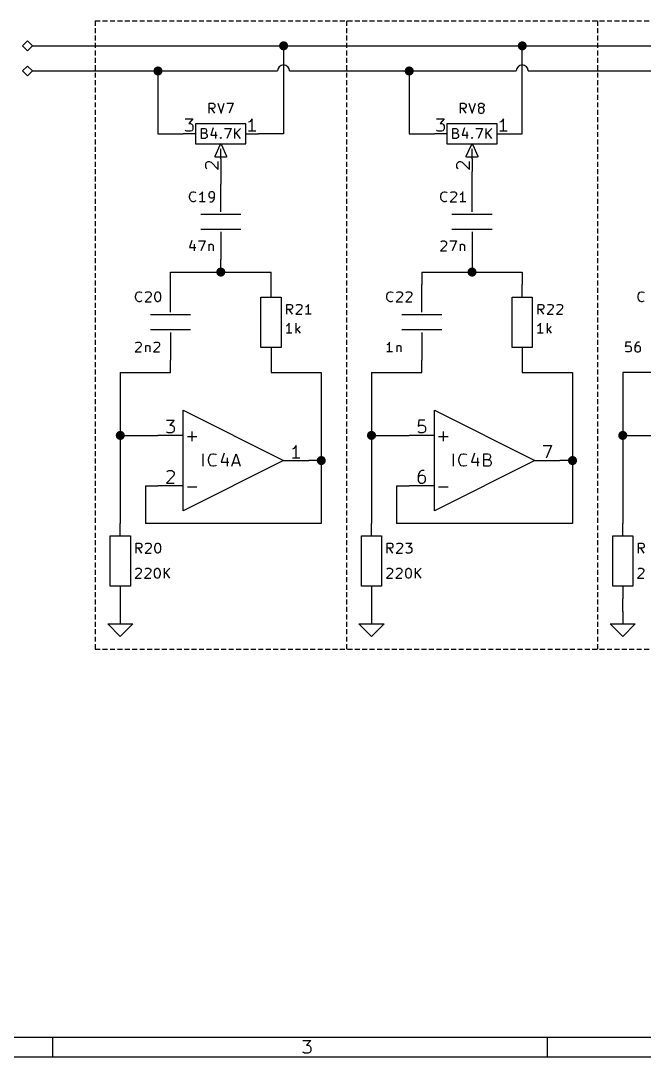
# Model space of a CAD drawing. Header units: millimetres. Extents: x 10 to 287, y -200 to -10.
# Drawn here: x 106.8 to 169.8, y -200 to -95.2 of the extents above; entities that cross this region are included whole.
import ezdxf

# ---------------------------------------------------------------- set-up
doc = ezdxf.new("R2010")
doc.units = ezdxf.units.MM
doc.linetypes.add('DASHED', pattern=[0.75, 0.5, -0.25])
for name, color, linetype in [('BLUETWENTY', 160, 'CONTINUOUS'), ('GREENSIXTYFIVE', 129, 'CONTINUOUS'), ('LIGHTBLUE', 172, 'CONTINUOUS'), ('LIGHTGREEN', 92, 'CONTINUOUS'), ('LIGHTORANGE', 30, 'CONTINUOUS'), ('LIGHTRED', 12, 'CONTINUOUS'), ('PUREORANGE', 40, 'CONTINUOUS'), ('RED', 14, 'CONTINUOUS'), ('WHITE', 250, 'CONTINUOUS')]:
    doc.layers.add(name, color=color, linetype=linetype)

msp = doc.modelspace()

# ---------------------------------------------------------------- linework, layer by layer
at = {"layer": 'BLUETWENTY', "linetype": 'CONTINUOUS'}
for p, q in [((125.0475, -107.1361), (125.0475, -106.1361)), ((125.0475, -106.1361), (125.3809, -106.1361)), ((125.3809, -106.6123), (125.0475, -106.6123)), ((125.3809, -106.1361), (125.4761, -106.1837)), ((125.4761, -106.5646), (125.3809, -106.6123)), ((125.3809, -106.6123), (125.5237, -106.6599)), ((125.4761, -106.1837), (125.5237, -106.2313)), ((125.5237, -106.517), (125.4761, -106.5646)), ((125.5237, -106.2313), (125.5714, -106.3265)), ((125.5714, -106.4218), (125.5237, -106.517)), ((125.5237, -106.6599), (125.5714, -106.7075)), ((125.5714, -106.3265), (125.5714, -106.4218)), ((125.5714, -106.7075), (125.619, -106.8027)), ((125.619, -106.8027), (125.619, -106.9456)), ((126.238, -106.0885), (125.9999, -106.8027)), ((125.9999, -106.8027), (126.619, -106.8027)), ((126.4761, -106.4694), (126.4761, -107.1361)), ((127.3809, -106.1361), (128.0476, -106.1361)), ((128.0476, -106.1361), (127.619, -107.1361)), ((128.4285, -107.1361), (128.4285, -106.1361)), ((129, -106.1361), (128.4285, -106.7075)), ((129, -107.1361), (128.5714, -106.5646)), ((150.4475, -107.1361), (150.4475, -106.1361)), ((150.4475, -106.1361), (150.7809, -106.1361)), ((150.7809, -106.6123), (150.4475, -106.6123)), ((150.7809, -106.1361), (150.8761, -106.1837)), ((150.8761, -106.5646), (150.7809, -106.6123)), ((150.7809, -106.6123), (150.9237, -106.6599)), ((150.8761, -106.1837), (150.9237, -106.2313)), ((150.9237, -106.517), (150.8761, -106.5646)), ((150.9237, -106.2313), (150.9714, -106.3265)), ((150.9714, -106.4218), (150.9237, -106.517)), ((150.9237, -106.6599), (150.9714, -106.7075)), ((150.9714, -106.3265), (150.9714, -106.4218)), ((150.9714, -106.7075), (151.019, -106.8027)), ((151.019, -106.8027), (151.019, -106.9456)), ((151.638, -106.0885), (151.3999, -106.8027)), ((151.3999, -106.8027), (152.019, -106.8027)), ((151.8761, -106.4694), (151.8761, -107.1361)), ((152.7809, -106.1361), (153.4476, -106.1361)), ((153.4476, -106.1361), (153.019, -107.1361)), ((153.8285, -107.1361), (153.8285, -106.1361)), ((154.4, -106.1361), (153.8285, -106.7075)), ((154.4, -107.1361), (153.9714, -106.5646)), ((125.4285, -107.1361), (125.0475, -107.1361)), ((125.5237, -107.0885), (125.4285, -107.1361)), ((125.5714, -107.0408), (125.5237, -107.0885)), ((125.619, -106.9456), (125.5714, -107.0408)), ((126.9523, -107.0885), (126.9999, -107.0408)), ((126.9999, -107.1361), (126.9523, -107.0885)), ((126.9999, -107.0408), (127.0476, -107.0885)), ((126.9999, -107.0408), (126.9999, -107.1361)), ((127.0476, -107.0885), (126.9999, -107.1361)), ((150.8285, -107.1361), (150.4475, -107.1361)), ((150.9237, -107.0885), (150.8285, -107.1361)), ((150.9714, -107.0408), (150.9237, -107.0885)), ((151.019, -106.9456), (150.9714, -107.0408)), ((152.3523, -107.0885), (152.3999, -107.0408)), ((152.3999, -107.1361), (152.3523, -107.0885)), ((152.3999, -107.0408), (152.4476, -107.0885)), ((152.3999, -107.0408), (152.3999, -107.1361)), ((152.4476, -107.0885), (152.3999, -107.1361))]:
    msp.add_line(p, q, dxfattribs=at)
at = {"layer": 'GREENSIXTYFIVE', "linetype": 'CONTINUOUS'}
for p, q in [((125.8333, -104.5961), (125.8333, -103.5961)), ((125.8333, -103.5961), (126.2143, -103.5961)), ((126.2143, -103.5961), (126.3095, -103.6437)), ((126.3095, -103.6437), (126.3572, -103.6913)), ((126.3572, -103.6913), (126.4048, -103.7865)), ((126.6905, -103.5961), (127.0238, -104.5961)), ((127.0238, -104.5961), (127.3572, -103.5961)), ((127.5952, -103.5961), (128.2619, -103.5961)), ((128.2619, -103.5961), (127.8333, -104.5961)), ((151.2333, -104.5961), (151.2333, -103.5961)), ((151.2333, -103.5961), (151.6143, -103.5961)), ((151.6143, -103.5961), (151.7095, -103.6437)), ((151.7095, -103.6437), (151.7572, -103.6913)), ((151.7572, -103.6913), (151.8048, -103.7865)), ((152.0905, -103.5961), (152.4238, -104.5961)), ((152.4238, -104.5961), (152.7572, -103.5961)), ((153.0428, -103.7865), (153.0904, -103.6913)), ((153.0904, -103.6913), (153.1381, -103.6437)), ((153.1381, -103.6437), (153.2333, -103.5961)), ((153.2333, -103.5961), (153.4238, -103.5961)), ((153.4238, -103.5961), (153.519, -103.6437)), ((153.519, -103.6437), (153.5666, -103.6913)), ((153.5666, -103.6913), (153.6143, -103.7865)), ((126.2143, -104.1199), (125.8333, -104.1199)), ((126.4048, -104.5961), (126.0714, -104.1199)), ((126.3095, -104.0723), (126.2143, -104.1199)), ((126.3572, -104.0246), (126.3095, -104.0723)), ((126.4048, -103.9294), (126.3572, -104.0246)), ((126.4048, -103.7865), (126.4048, -103.9294)), ((151.6143, -104.1199), (151.2333, -104.1199)), ((151.8048, -104.5961), (151.4714, -104.1199)), ((151.7095, -104.0723), (151.6143, -104.1199)), ((151.7572, -104.0246), (151.7095, -104.0723)), ((151.8048, -103.9294), (151.7572, -104.0246)), ((151.8048, -103.7865), (151.8048, -103.9294)), ((153.0428, -103.8342), (153.0428, -103.7865)), ((153.0904, -103.9294), (153.0428, -103.8342)), ((153.0904, -104.1199), (153.0428, -104.2151)), ((153.0428, -104.2151), (153.0428, -104.4056)), ((153.0428, -104.4056), (153.0904, -104.5008)), ((153.1381, -103.977), (153.0904, -103.9294)), ((153.1381, -104.0723), (153.0904, -104.1199)), ((153.0904, -104.5008), (153.1381, -104.5485)), ((153.2333, -104.0246), (153.1381, -103.977)), ((153.2333, -104.0246), (153.1381, -104.0723)), ((153.1381, -104.5485), (153.2333, -104.5961)), ((153.4238, -104.0246), (153.2333, -104.0246)), ((153.2333, -104.5961), (153.4238, -104.5961)), ((153.519, -103.977), (153.4238, -104.0246)), ((153.519, -104.0723), (153.4238, -104.0246)), ((153.4238, -104.5961), (153.519, -104.5485)), ((153.5666, -103.9294), (153.519, -103.977)), ((153.5666, -104.1199), (153.519, -104.0723)), ((153.519, -104.5485), (153.5666, -104.5008)), ((153.6143, -103.8342), (153.5666, -103.9294)), ((153.6143, -104.2151), (153.5666, -104.1199)), ((153.5666, -104.5008), (153.6143, -104.4056)), ((153.6143, -103.7865), (153.6143, -103.8342)), ((153.6143, -104.4056), (153.6143, -104.2151)), ((123.8489, -112.9724), (123.8965, -112.782)), ((123.8489, -113.1153), (123.8489, -112.9724)), ((123.8965, -113.3058), (123.8489, -113.1153)), ((123.8965, -112.782), (123.9442, -112.6867)), ((123.9442, -112.6867), (124.0394, -112.5915)), ((124.0394, -112.5915), (124.1823, -112.5439)), ((124.1823, -112.5439), (124.2775, -112.5439)), ((124.2775, -112.5439), (124.4204, -112.5915)), ((124.4204, -112.5915), (124.468, -112.6391)), ((124.9442, -112.782), (124.8489, -112.8296)), ((125.0394, -112.6867), (124.9442, -112.782)), ((125.1346, -112.5439), (125.0394, -112.6867)), ((125.1346, -113.5439), (125.1346, -112.5439)), ((125.8489, -112.6391), (125.8013, -112.7343)), ((125.8013, -112.7343), (125.8013, -112.9724)), ((125.8013, -112.9724), (125.8489, -113.0677)), ((125.8966, -112.5915), (125.8489, -112.6391)), ((125.8489, -113.0677), (125.8966, -113.1153)), ((125.9918, -112.5439), (125.8966, -112.5915)), ((125.8966, -113.1153), (125.9918, -113.1629)), ((126.1823, -112.5439), (125.9918, -112.5439)), ((126.2775, -112.5915), (126.1823, -112.5439)), ((126.1823, -113.1629), (126.2775, -113.1153)), ((126.3251, -112.6391), (126.2775, -112.5915)), ((126.2775, -113.1153), (126.3251, -113.0677)), ((126.3728, -112.7343), (126.3251, -112.6391)), ((126.3251, -113.0677), (126.3728, -112.9724)), ((126.3251, -113.3058), (126.3728, -113.1153)), ((126.3728, -113.1153), (126.3728, -112.7343)), ((149.2489, -112.9724), (149.2965, -112.782)), ((149.2489, -113.1153), (149.2489, -112.9724)), ((149.2965, -113.3058), (149.2489, -113.1153)), ((149.2965, -112.782), (149.3442, -112.6867)), ((149.3442, -112.6867), (149.4394, -112.5915)), ((149.4394, -112.5915), (149.5823, -112.5439)), ((149.5823, -112.5439), (149.6775, -112.5439)), ((149.6775, -112.5439), (149.8204, -112.5915)), ((149.8204, -112.5915), (149.868, -112.6391)), ((150.7727, -112.9724), (150.2013, -113.5439)), ((150.2489, -112.6391), (150.2965, -112.5915)), ((150.2965, -112.5915), (150.3918, -112.5439)), ((150.3918, -112.5439), (150.6299, -112.5439)), ((150.6299, -112.5439), (150.7251, -112.5915)), ((150.7251, -112.5915), (150.7727, -112.6391)), ((150.7727, -112.6391), (150.8204, -112.7343)), ((150.8204, -112.8296), (150.7727, -112.9724)), ((150.8204, -112.7343), (150.8204, -112.8296)), ((151.2966, -112.782), (151.2013, -112.8296)), ((151.3918, -112.6867), (151.2966, -112.782)), ((151.487, -112.5439), (151.3918, -112.6867)), ((151.487, -113.5439), (151.487, -112.5439)), ((123.9442, -113.401), (123.8965, -113.3058)), ((124.0394, -113.4963), (123.9442, -113.401)), ((124.1823, -113.5439), (124.0394, -113.4963)), ((124.2775, -113.5439), (124.1823, -113.5439)), ((124.4204, -113.4963), (124.2775, -113.5439)), ((124.468, -113.4486), (124.4204, -113.4963)), ((125.4204, -113.5439), (124.8489, -113.5439)), ((125.8966, -113.5439), (126.087, -113.5439)), ((125.9918, -113.1629), (126.1823, -113.1629)), ((126.087, -113.5439), (126.1823, -113.4963)), ((126.1823, -113.4963), (126.2299, -113.4486)), ((126.2299, -113.4486), (126.3251, -113.3058)), ((149.3442, -113.401), (149.2965, -113.3058)), ((149.4394, -113.4963), (149.3442, -113.401)), ((149.5823, -113.5439), (149.4394, -113.4963)), ((149.6775, -113.5439), (149.5823, -113.5439)), ((149.8204, -113.4963), (149.6775, -113.5439)), ((149.868, -113.4486), (149.8204, -113.4963)), ((150.2013, -113.5439), (150.8204, -113.5439)), ((151.7728, -113.5439), (151.2013, -113.5439)), ((124.087, -117.4606), (123.8489, -118.1748)), ((123.8489, -118.1748), (124.468, -118.1748)), ((124.3251, -117.8415), (124.3251, -118.5082)), ((124.7537, -117.5082), (125.4204, -117.5082)), ((125.4204, -117.5082), (124.9918, -118.5082)), ((125.8013, -117.8415), (125.8013, -118.5082)), ((125.8013, -117.9367), (125.849, -117.8891)), ((125.849, -117.8891), (125.9442, -117.8415)), ((125.9442, -117.8415), (126.0871, -117.8415)), ((126.0871, -117.8415), (126.1823, -117.8891)), ((126.1823, -117.8891), (126.2299, -117.9844)), ((126.2299, -117.9844), (126.2299, -118.5082)), ((149.7727, -117.9367), (149.2013, -118.5082)), ((149.2489, -117.6034), (149.2965, -117.5558)), ((149.2965, -117.5558), (149.3918, -117.5082)), ((149.3918, -117.5082), (149.6299, -117.5082)), ((149.6299, -117.5082), (149.7251, -117.5558)), ((149.7251, -117.5558), (149.7727, -117.6034)), ((149.7727, -117.6034), (149.8204, -117.6986)), ((149.8204, -117.7939), (149.7727, -117.9367)), ((149.8204, -117.6986), (149.8204, -117.7939)), ((150.1537, -117.5082), (150.8204, -117.5082)), ((150.8204, -117.5082), (150.3918, -118.5082)), ((151.2013, -117.8415), (151.2013, -118.5082)), ((151.2013, -117.9367), (151.249, -117.8891)), ((151.249, -117.8891), (151.3442, -117.8415)), ((151.3442, -117.8415), (151.4871, -117.8415)), ((151.4871, -117.8415), (151.5823, -117.8891)), ((151.5823, -117.8891), (151.6299, -117.9844)), ((151.6299, -117.9844), (151.6299, -118.5082)), ((149.2013, -118.5082), (149.8204, -118.5082)), ((118.3879, -123.0746), (118.4355, -122.8842)), ((118.3879, -123.2175), (118.3879, -123.0746)), ((118.4355, -123.408), (118.3879, -123.2175)), ((118.4355, -122.8842), (118.4832, -122.7889)), ((118.4832, -123.5032), (118.4355, -123.408)), ((118.4832, -122.7889), (118.5784, -122.6937)), ((118.5784, -123.5985), (118.4832, -123.5032)), ((118.5784, -122.6937), (118.7213, -122.6461)), ((118.7213, -123.6461), (118.5784, -123.5985)), ((118.7213, -122.6461), (118.8165, -122.6461)), ((118.8165, -122.6461), (118.9594, -122.6937)), ((118.9594, -123.5985), (118.8165, -123.6461)), ((118.9594, -122.6937), (119.007, -122.7413)), ((119.007, -123.5508), (118.9594, -123.5985)), ((119.9117, -123.0746), (119.3403, -123.6461)), ((119.3879, -122.7413), (119.4355, -122.6937)), ((119.4355, -122.6937), (119.5308, -122.6461)), ((119.5308, -122.6461), (119.7689, -122.6461)), ((119.7689, -122.6461), (119.8641, -122.6937)), ((119.8641, -122.6937), (119.9117, -122.7413)), ((119.9117, -122.7413), (119.9594, -122.8365)), ((119.9594, -122.9318), (119.9117, -123.0746)), ((119.9594, -122.8365), (119.9594, -122.9318)), ((120.3403, -123.027), (120.3879, -122.8365)), ((120.3403, -123.2651), (120.3403, -123.027)), ((120.3879, -123.4556), (120.3403, -123.2651)), ((120.3879, -122.8365), (120.4356, -122.7413)), ((120.4356, -123.5508), (120.3879, -123.4556)), ((120.4356, -122.7413), (120.4832, -122.6937)), ((120.4832, -123.5985), (120.4356, -123.5508)), ((120.4832, -122.6937), (120.5784, -122.6461)), ((120.5784, -123.6461), (120.4832, -123.5985)), ((120.5784, -122.6461), (120.6737, -122.6461)), ((120.6737, -122.6461), (120.7689, -122.6937)), ((120.7689, -123.5985), (120.6737, -123.6461)), ((120.7689, -122.6937), (120.8165, -122.7413)), ((120.8165, -123.5508), (120.7689, -123.5985)), ((120.8165, -122.7413), (120.8641, -122.8365)), ((120.8641, -123.4556), (120.8165, -123.5508)), ((120.8641, -122.8365), (120.9118, -123.027)), ((120.9118, -123.2651), (120.8641, -123.4556)), ((120.9118, -123.027), (120.9118, -123.2651)), ((143.7879, -123.0746), (143.8355, -122.8842)), ((143.7879, -123.2175), (143.7879, -123.0746)), ((143.8355, -123.408), (143.7879, -123.2175)), ((143.8355, -122.8842), (143.8832, -122.7889)), ((143.8832, -123.5032), (143.8355, -123.408)), ((143.8832, -122.7889), (143.9784, -122.6937)), ((143.9784, -123.5985), (143.8832, -123.5032)), ((143.9784, -122.6937), (144.1213, -122.6461)), ((144.1213, -123.6461), (143.9784, -123.5985)), ((144.1213, -122.6461), (144.2165, -122.6461)), ((144.2165, -122.6461), (144.3594, -122.6937)), ((144.3594, -123.5985), (144.2165, -123.6461)), ((144.3594, -122.6937), (144.407, -122.7413)), ((144.407, -123.5508), (144.3594, -123.5985)), ((145.3117, -123.0746), (144.7403, -123.6461)), ((144.7879, -122.7413), (144.8355, -122.6937)), ((144.8355, -122.6937), (144.9308, -122.6461)), ((144.9308, -122.6461), (145.1689, -122.6461)), ((145.1689, -122.6461), (145.2641, -122.6937)), ((145.2641, -122.6937), (145.3117, -122.7413)), ((145.3117, -122.7413), (145.3594, -122.8365)), ((145.3594, -122.9318), (145.3117, -123.0746)), ((145.3594, -122.8365), (145.3594, -122.9318)), ((146.2641, -123.0746), (145.6927, -123.6461)), ((145.7403, -122.7413), (145.7879, -122.6937)), ((145.7879, -122.6937), (145.8832, -122.6461)), ((145.8832, -122.6461), (146.1213, -122.6461)), ((146.1213, -122.6461), (146.2165, -122.6937)), ((146.2165, -122.6937), (146.2641, -122.7413)), ((146.2641, -122.7413), (146.3118, -122.8365)), ((146.3118, -122.9318), (146.2641, -123.0746)), ((146.3118, -122.8365), (146.3118, -122.9318)), ((169.1879, -123.0746), (169.2355, -122.8842)), ((169.1879, -123.2175), (169.1879, -123.0746)), ((169.2355, -123.408), (169.1879, -123.2175)), ((169.2355, -122.8842), (169.2832, -122.7889)), ((169.2832, -123.5032), (169.2355, -123.408)), ((169.2832, -122.7889), (169.3784, -122.6937)), ((169.3784, -123.5985), (169.2832, -123.5032)), ((169.3784, -122.6937), (169.5213, -122.6461)), ((169.5213, -123.6461), (169.3784, -123.5985)), ((169.5213, -122.6461), (169.6165, -122.6461)), ((169.6165, -122.6461), (169.7594, -122.6937)), ((169.7594, -123.5985), (169.6165, -123.6461)), ((169.7594, -122.6937), (169.807, -122.7413)), ((169.807, -123.5508), (169.7594, -123.5985)), ((118.8165, -123.6461), (118.7213, -123.6461)), ((119.3403, -123.6461), (119.9594, -123.6461)), ((120.6737, -123.6461), (120.5784, -123.6461)), ((133.6755, -124.9161), (133.6755, -123.9161)), ((133.6755, -123.9161), (134.0565, -123.9161)), ((134.0565, -124.4399), (133.6755, -124.4399)), ((134.247, -124.9161), (133.9136, -124.4399)), ((134.0565, -123.9161), (134.1517, -123.9637)), ((134.1517, -124.3923), (134.0565, -124.4399)), ((134.1517, -123.9637), (134.1994, -124.0113)), ((134.1994, -124.3446), (134.1517, -124.3923)), ((134.1994, -124.0113), (134.247, -124.1065)), ((134.247, -124.2494), (134.1994, -124.3446)), ((134.247, -124.1065), (134.247, -124.2494)), ((135.1517, -124.3446), (134.5803, -124.9161)), ((134.6279, -124.0113), (134.6755, -123.9637)), ((134.6755, -123.9637), (134.7708, -123.9161)), ((134.7708, -123.9161), (135.0089, -123.9161)), ((135.0089, -123.9161), (135.1041, -123.9637)), ((135.1041, -123.9637), (135.1517, -124.0113)), ((135.1517, -124.0113), (135.1994, -124.1065)), ((135.1994, -124.2018), (135.1517, -124.3446)), ((135.1994, -124.1065), (135.1994, -124.2018)), ((135.6756, -124.1542), (135.5803, -124.2018)), ((135.7708, -124.0589), (135.6756, -124.1542)), ((135.866, -123.9161), (135.7708, -124.0589)), ((135.866, -124.9161), (135.866, -123.9161)), ((144.2165, -123.6461), (144.1213, -123.6461)), ((144.7403, -123.6461), (145.3594, -123.6461)), ((145.6927, -123.6461), (146.3118, -123.6461)), ((159.0755, -124.9161), (159.0755, -123.9161)), ((159.0755, -123.9161), (159.4565, -123.9161)), ((159.4565, -124.4399), (159.0755, -124.4399)), ((159.647, -124.9161), (159.3136, -124.4399)), ((159.4565, -123.9161), (159.5517, -123.9637)), ((159.5517, -124.3923), (159.4565, -124.4399)), ((159.5517, -123.9637), (159.5994, -124.0113)), ((159.5994, -124.3446), (159.5517, -124.3923)), ((159.5994, -124.0113), (159.647, -124.1065)), ((159.647, -124.2494), (159.5994, -124.3446)), ((159.647, -124.1065), (159.647, -124.2494)), ((160.5517, -124.3446), (159.9803, -124.9161)), ((160.0279, -124.0113), (160.0755, -123.9637)), ((160.0755, -123.9637), (160.1708, -123.9161)), ((160.1708, -123.9161), (160.4089, -123.9161)), ((160.4089, -123.9161), (160.5041, -123.9637)), ((160.5041, -123.9637), (160.5517, -124.0113)), ((160.5517, -124.0113), (160.5994, -124.1065)), ((160.5994, -124.2018), (160.5517, -124.3446)), ((160.5994, -124.1065), (160.5994, -124.2018)), ((161.5041, -124.3446), (160.9327, -124.9161)), ((160.9803, -124.0113), (161.0279, -123.9637)), ((161.0279, -123.9637), (161.1232, -123.9161)), ((161.1232, -123.9161), (161.3613, -123.9161)), ((161.3613, -123.9161), (161.4565, -123.9637)), ((161.4565, -123.9637), (161.5041, -124.0113)), ((161.5041, -124.0113), (161.5518, -124.1065)), ((161.5518, -124.2018), (161.5041, -124.3446)), ((161.5518, -124.1065), (161.5518, -124.2018)), ((169.6165, -123.6461), (169.5213, -123.6461)), ((134.5803, -124.9161), (135.1994, -124.9161)), ((136.1518, -124.9161), (135.5803, -124.9161)), ((159.9803, -124.9161), (160.5994, -124.9161)), ((160.9327, -124.9161), (161.5518, -124.9161)), ((133.7232, -126.0592), (133.6279, -126.1068)), ((133.8184, -125.9639), (133.7232, -126.0592)), ((133.9136, -125.8211), (133.8184, -125.9639)), ((133.9136, -126.8211), (133.9136, -125.8211)), ((134.6279, -126.8211), (134.6279, -125.8211)), ((135.0089, -126.1544), (134.6279, -126.5354)), ((134.7232, -126.4401), (135.0089, -126.8211)), ((159.1232, -126.0592), (159.0279, -126.1068)), ((159.2184, -125.9639), (159.1232, -126.0592)), ((159.3136, -125.8211), (159.2184, -125.9639)), ((159.3136, -126.8211), (159.3136, -125.8211)), ((160.0279, -126.8211), (160.0279, -125.8211)), ((160.4089, -126.1544), (160.0279, -126.5354)), ((160.1232, -126.4401), (160.4089, -126.8211)), ((118.3879, -127.8213), (118.4355, -127.7737)), ((118.4355, -127.7737), (118.5308, -127.7261)), ((118.5308, -127.7261), (118.7689, -127.7261)), ((118.7689, -127.7261), (118.8641, -127.7737)), ((118.8641, -127.7737), (118.9117, -127.8213)), ((120.2451, -127.8213), (120.2927, -127.7737)), ((120.2927, -127.7737), (120.388, -127.7261)), ((120.388, -127.7261), (120.6261, -127.7261)), ((120.6261, -127.7261), (120.7213, -127.7737)), ((120.7213, -127.7737), (120.7689, -127.8213)), ((134.1994, -126.8211), (133.6279, -126.8211)), ((144.0736, -127.7261), (143.9784, -127.8689)), ((144.0736, -128.7261), (144.0736, -127.7261)), ((159.5994, -126.8211), (159.0279, -126.8211)), ((167.9655, -127.7261), (167.9179, -128.2023)), ((168.4417, -127.7261), (167.9655, -127.7261)), ((169.0608, -127.7737), (169.0132, -127.8213)), ((169.156, -127.7261), (169.0608, -127.7737)), ((169.3465, -127.7261), (169.156, -127.7261)), ((118.9117, -128.1546), (118.3403, -128.7261)), ((118.3403, -128.7261), (118.9594, -128.7261)), ((118.9117, -127.8213), (118.9594, -127.9165)), ((118.9594, -128.0118), (118.9117, -128.1546)), ((118.9594, -127.9165), (118.9594, -128.0118)), ((119.3879, -128.0594), (119.3879, -128.7261)), ((119.3879, -128.1546), (119.4356, -128.107)), ((119.4356, -128.107), (119.5308, -128.0594)), ((119.5308, -128.0594), (119.6737, -128.0594)), ((119.6737, -128.0594), (119.7689, -128.107)), ((119.7689, -128.107), (119.8165, -128.2023)), ((119.8165, -128.2023), (119.8165, -128.7261)), ((120.7689, -128.1546), (120.1975, -128.7261)), ((120.1975, -128.7261), (120.8166, -128.7261)), ((120.7689, -127.8213), (120.8166, -127.9165)), ((120.8166, -128.0118), (120.7689, -128.1546)), ((120.8166, -127.9165), (120.8166, -128.0118)), ((143.8832, -127.9642), (143.7879, -128.0118)), ((144.3594, -128.7261), (143.7879, -128.7261)), ((143.9784, -127.8689), (143.8832, -127.9642)), ((144.7879, -128.0594), (144.7879, -128.7261)), ((144.7879, -128.1546), (144.8356, -128.107)), ((144.8356, -128.107), (144.9308, -128.0594)), ((144.9308, -128.0594), (145.0737, -128.0594)), ((145.0737, -128.0594), (145.1689, -128.107)), ((145.1689, -128.107), (145.2165, -128.2023)), ((145.2165, -128.2023), (145.2165, -128.7261)), ((167.9179, -128.2023), (167.9655, -128.1546)), ((167.9655, -128.6785), (167.9179, -128.6308)), ((167.9655, -128.1546), (168.0608, -128.107)), ((168.0608, -128.7261), (167.9655, -128.6785)), ((168.0608, -128.107), (168.2989, -128.107)), ((168.2989, -128.7261), (168.0608, -128.7261)), ((168.2989, -128.107), (168.3941, -128.1546)), ((168.3941, -128.6785), (168.2989, -128.7261)), ((168.3941, -128.1546), (168.4417, -128.2023)), ((168.4417, -128.6308), (168.3941, -128.6785)), ((168.4417, -128.2023), (168.4894, -128.2975)), ((168.4894, -128.5356), (168.4417, -128.6308)), ((168.4894, -128.2975), (168.4894, -128.5356)), ((168.9179, -127.9642), (168.8703, -128.1546)), ((168.8703, -128.1546), (168.8703, -128.5356)), ((168.9179, -128.2023), (168.8703, -128.2975)), ((168.8703, -128.5356), (168.9179, -128.6308)), ((169.0132, -127.8213), (168.9179, -127.9642)), ((168.9656, -128.1546), (168.9179, -128.2023)), ((168.9179, -128.6308), (168.9656, -128.6785)), ((169.0608, -128.107), (168.9656, -128.1546)), ((168.9656, -128.6785), (169.0608, -128.7261)), ((169.2513, -128.107), (169.0608, -128.107)), ((169.0608, -128.7261), (169.2513, -128.7261)), ((169.3465, -128.1546), (169.2513, -128.107)), ((169.2513, -128.7261), (169.3465, -128.6785)), ((169.3941, -128.2023), (169.3465, -128.1546)), ((169.3465, -128.6785), (169.3941, -128.6308)), ((169.4418, -128.2975), (169.3941, -128.2023)), ((169.3941, -128.6308), (169.4418, -128.5356)), ((169.4418, -128.5356), (169.4418, -128.2975)), ((124.1031, -137.7475), (124.1031, -136.7799)), ((149.5031, -137.7475), (149.5031, -136.7799)), ((123.6193, -137.2637), (124.587, -137.2637)), ((149.0193, -137.2637), (149.987, -137.2637)), ((125.2159, -140.2792), (125.2159, -139.0092)), ((125.7603, -139.5535), (125.8207, -139.3116)), ((125.8207, -139.3116), (125.8812, -139.1907)), ((125.8812, -139.1907), (126.0022, -139.0697)), ((126.0022, -139.0697), (126.1836, -139.0092)), ((126.1836, -139.0092), (126.3045, -139.0092)), ((126.3045, -139.0092), (126.486, -139.0697)), ((126.486, -139.0697), (126.5464, -139.1302)), ((127.3326, -138.9488), (127.0303, -139.8559)), ((128.1188, -140.2792), (128.5421, -139.0092)), ((128.5421, -139.0092), (128.9655, -140.2792)), ((150.5252, -140.2792), (150.5252, -139.0092)), ((151.0696, -139.5535), (151.13, -139.3116)), ((151.13, -139.3116), (151.1905, -139.1907)), ((151.1905, -139.1907), (151.3115, -139.0697)), ((151.3115, -139.0697), (151.4929, -139.0092)), ((151.4929, -139.0092), (151.6138, -139.0092)), ((151.6138, -139.0092), (151.7953, -139.0697)), ((151.7953, -139.0697), (151.8557, -139.1302)), ((152.6419, -138.9488), (152.3396, -139.8559)), ((153.6095, -140.2792), (153.6095, -139.0092)), ((153.6095, -139.0092), (154.0329, -139.0092)), ((154.0329, -139.0092), (154.1538, -139.0697)), ((154.1538, -139.0697), (154.2143, -139.1302)), ((154.2143, -139.1302), (154.2748, -139.2511)), ((154.2748, -139.2511), (154.2748, -139.3721)), ((125.7603, -139.7349), (125.7603, -139.5535)), ((125.8207, -139.9768), (125.7603, -139.7349)), ((125.8812, -140.0978), (125.8207, -139.9768)), ((126.0022, -140.2188), (125.8812, -140.0978)), ((126.1836, -140.2792), (126.0022, -140.2188)), ((126.3045, -140.2792), (126.1836, -140.2792)), ((126.486, -140.2188), (126.3045, -140.2792)), ((126.5464, -140.1583), (126.486, -140.2188)), ((127.0303, -139.8559), (127.8164, -139.8559)), ((127.635, -139.4326), (127.635, -140.2792)), ((128.2398, -139.9164), (128.8445, -139.9164)), ((151.0696, -139.7349), (151.0696, -139.5535)), ((151.13, -139.9768), (151.0696, -139.7349)), ((151.1905, -140.0978), (151.13, -139.9768)), ((151.3115, -140.2188), (151.1905, -140.0978)), ((151.4929, -140.2792), (151.3115, -140.2188)), ((151.6138, -140.2792), (151.4929, -140.2792)), ((151.7953, -140.2188), (151.6138, -140.2792)), ((151.8557, -140.1583), (151.7953, -140.2188)), ((152.3396, -139.8559), (153.1257, -139.8559)), ((152.9443, -139.4326), (152.9443, -140.2792)), ((154.0329, -139.614), (153.6095, -139.614)), ((154.0933, -140.2792), (153.6095, -140.2792)), ((154.1538, -139.5535), (154.0329, -139.614)), ((154.0329, -139.614), (154.2143, -139.6745)), ((154.2143, -140.2188), (154.0933, -140.2792)), ((154.2143, -139.493), (154.1538, -139.5535)), ((154.2748, -139.3721), (154.2143, -139.493)), ((154.2143, -139.6745), (154.2748, -139.7349)), ((154.2748, -140.1583), (154.2143, -140.2188)), ((154.2748, -139.7349), (154.3352, -139.8559)), ((154.3352, -140.0373), (154.2748, -140.1583)), ((154.3352, -139.8559), (154.3352, -140.0373)), ((123.6193, -142.3437), (124.587, -142.3437)), ((149.0193, -142.3437), (149.987, -142.3437)), ((118.4355, -149.0461), (118.4355, -148.0461)), ((118.4355, -148.0461), (118.8165, -148.0461)), ((118.8165, -148.5699), (118.4355, -148.5699)), ((119.007, -149.0461), (118.6736, -148.5699)), ((118.8165, -148.0461), (118.9117, -148.0937)), ((118.9117, -148.5223), (118.8165, -148.5699)), ((118.9117, -148.0937), (118.9594, -148.1413)), ((118.9594, -148.4746), (118.9117, -148.5223)), ((118.9594, -148.1413), (119.007, -148.2365)), ((119.007, -148.3794), (118.9594, -148.4746)), ((119.007, -148.2365), (119.007, -148.3794)), ((119.9117, -148.4746), (119.3403, -149.0461)), ((119.3879, -148.1413), (119.4355, -148.0937)), ((119.4355, -148.0937), (119.5308, -148.0461)), ((119.5308, -148.0461), (119.7689, -148.0461)), ((119.7689, -148.0461), (119.8641, -148.0937)), ((119.8641, -148.0937), (119.9117, -148.1413)), ((119.9117, -148.1413), (119.9594, -148.2365)), ((119.9594, -148.3318), (119.9117, -148.4746)), ((119.9594, -148.2365), (119.9594, -148.3318)), ((120.3403, -148.427), (120.3879, -148.2365)), ((120.3403, -148.6651), (120.3403, -148.427)), ((120.3879, -148.8556), (120.3403, -148.6651)), ((120.3879, -148.2365), (120.4356, -148.1413)), ((120.4356, -148.1413), (120.4832, -148.0937)), ((120.4832, -148.0937), (120.5784, -148.0461)), ((120.5784, -148.0461), (120.6737, -148.0461)), ((120.6737, -148.0461), (120.7689, -148.0937)), ((120.7689, -148.0937), (120.8165, -148.1413)), ((120.8165, -148.1413), (120.8641, -148.2365)), ((120.8641, -148.2365), (120.9118, -148.427)), ((120.9118, -148.6651), (120.8641, -148.8556)), ((120.9118, -148.427), (120.9118, -148.6651)), ((143.8355, -149.0461), (143.8355, -148.0461)), ((143.8355, -148.0461), (144.2165, -148.0461)), ((144.2165, -148.5699), (143.8355, -148.5699)), ((144.407, -149.0461), (144.0736, -148.5699)), ((144.2165, -148.0461), (144.3117, -148.0937)), ((144.3117, -148.5223), (144.2165, -148.5699)), ((144.3117, -148.0937), (144.3594, -148.1413)), ((144.3594, -148.4746), (144.3117, -148.5223)), ((144.3594, -148.1413), (144.407, -148.2365)), ((144.407, -148.3794), (144.3594, -148.4746)), ((144.407, -148.2365), (144.407, -148.3794)), ((145.3117, -148.4746), (144.7403, -149.0461)), ((144.7879, -148.1413), (144.8355, -148.0937)), ((144.8355, -148.0937), (144.9308, -148.0461)), ((144.9308, -148.0461), (145.1689, -148.0461)), ((145.1689, -148.0461), (145.2641, -148.0937)), ((145.2641, -148.0937), (145.3117, -148.1413)), ((145.3117, -148.1413), (145.3594, -148.2365)), ((145.3594, -148.3318), (145.3117, -148.4746)), ((145.3594, -148.2365), (145.3594, -148.3318)), ((145.6927, -148.0461), (146.3118, -148.0461)), ((146.3118, -148.0461), (145.9784, -148.427)), ((145.9784, -148.427), (146.1213, -148.427)), ((146.1213, -148.427), (146.2165, -148.4746)), ((146.2165, -148.4746), (146.2641, -148.5223)), ((146.2641, -148.5223), (146.3118, -148.6175)), ((146.3118, -148.6175), (146.3118, -148.8556)), ((169.2355, -149.0461), (169.2355, -148.0461)), ((169.2355, -148.0461), (169.6165, -148.0461)), ((169.6165, -148.5699), (169.2355, -148.5699)), ((169.807, -149.0461), (169.4736, -148.5699)), ((169.6165, -148.0461), (169.7117, -148.0937)), ((169.7117, -148.5223), (169.6165, -148.5699)), ((169.7117, -148.0937), (169.7594, -148.1413)), ((169.7594, -148.4746), (169.7117, -148.5223)), ((169.7594, -148.1413), (169.807, -148.2365)), ((169.807, -148.3794), (169.7594, -148.4746)), ((169.807, -148.2365), (169.807, -148.3794)), ((119.3403, -149.0461), (119.9594, -149.0461)), ((120.4356, -148.9508), (120.3879, -148.8556)), ((120.4832, -148.9985), (120.4356, -148.9508)), ((120.5784, -149.0461), (120.4832, -148.9985)), ((120.6737, -149.0461), (120.5784, -149.0461)), ((120.7689, -148.9985), (120.6737, -149.0461)), ((120.8165, -148.9508), (120.7689, -148.9985)), ((120.8641, -148.8556), (120.8165, -148.9508)), ((144.7403, -149.0461), (145.3594, -149.0461)), ((145.7403, -148.9985), (145.6927, -148.9508)), ((145.8356, -149.0461), (145.7403, -148.9985)), ((146.1213, -149.0461), (145.8356, -149.0461)), ((146.2165, -148.9985), (146.1213, -149.0461)), ((146.2641, -148.9508), (146.2165, -148.9985)), ((146.3118, -148.8556), (146.2641, -148.9508)), ((118.3879, -150.6813), (118.4355, -150.6337)), ((118.4355, -150.6337), (118.5308, -150.5861)), ((118.5308, -150.5861), (118.7689, -150.5861)), ((118.7689, -150.5861), (118.8641, -150.6337)), ((118.8641, -150.6337), (118.9117, -150.6813)), ((118.9117, -150.6813), (118.9594, -150.7765)), ((118.9594, -150.7765), (118.9594, -150.8718)), ((119.3403, -150.6813), (119.3879, -150.6337)), ((119.3879, -150.6337), (119.4832, -150.5861)), ((119.4832, -150.5861), (119.7213, -150.5861)), ((119.7213, -150.5861), (119.8165, -150.6337)), ((119.8165, -150.6337), (119.8641, -150.6813)), ((119.8641, -150.6813), (119.9118, -150.7765)), ((119.9118, -150.7765), (119.9118, -150.8718)), ((120.2927, -150.967), (120.3403, -150.7765)), ((120.3403, -150.7765), (120.388, -150.6813)), ((120.388, -150.6813), (120.4356, -150.6337)), ((120.4356, -150.6337), (120.5308, -150.5861)), ((120.5308, -150.5861), (120.6261, -150.5861)), ((120.6261, -150.5861), (120.7213, -150.6337)), ((120.7213, -150.6337), (120.7689, -150.6813)), ((120.7689, -150.6813), (120.8165, -150.7765)), ((120.8165, -150.7765), (120.8642, -150.967)), ((121.2927, -151.5861), (121.2927, -150.5861)), ((121.8642, -150.5861), (121.2927, -151.1575)), ((143.7879, -150.6813), (143.8355, -150.6337)), ((143.8355, -150.6337), (143.9308, -150.5861)), ((143.9308, -150.5861), (144.1689, -150.5861)), ((144.1689, -150.5861), (144.2641, -150.6337)), ((144.2641, -150.6337), (144.3117, -150.6813)), ((144.3117, -150.6813), (144.3594, -150.7765)), ((144.3594, -150.7765), (144.3594, -150.8718)), ((144.7403, -150.6813), (144.7879, -150.6337)), ((144.7879, -150.6337), (144.8832, -150.5861)), ((144.8832, -150.5861), (145.1213, -150.5861)), ((145.1213, -150.5861), (145.2165, -150.6337)), ((145.2165, -150.6337), (145.2641, -150.6813)), ((145.2641, -150.6813), (145.3118, -150.7765)), ((145.3118, -150.7765), (145.3118, -150.8718)), ((145.6927, -150.967), (145.7403, -150.7765)), ((145.7403, -150.7765), (145.788, -150.6813)), ((145.788, -150.6813), (145.8356, -150.6337)), ((145.8356, -150.6337), (145.9308, -150.5861)), ((145.9308, -150.5861), (146.0261, -150.5861)), ((146.0261, -150.5861), (146.1213, -150.6337)), ((146.1213, -150.6337), (146.1689, -150.6813)), ((146.1689, -150.6813), (146.2165, -150.7765)), ((146.2165, -150.7765), (146.2642, -150.967)), ((146.6927, -151.5861), (146.6927, -150.5861)), ((147.2642, -150.5861), (146.6927, -151.1575)), ((169.1879, -150.6813), (169.2355, -150.6337)), ((169.2355, -150.6337), (169.3308, -150.5861)), ((169.3308, -150.5861), (169.5689, -150.5861)), ((169.5689, -150.5861), (169.6641, -150.6337)), ((169.6641, -150.6337), (169.7117, -150.6813)), ((169.7117, -150.6813), (169.7594, -150.7765)), ((169.7594, -150.7765), (169.7594, -150.8718)), ((118.9117, -151.0146), (118.3403, -151.5861)), ((118.3403, -151.5861), (118.9594, -151.5861)), ((118.9594, -150.8718), (118.9117, -151.0146)), ((119.8641, -151.0146), (119.2927, -151.5861)), ((119.2927, -151.5861), (119.9118, -151.5861)), ((119.9118, -150.8718), (119.8641, -151.0146)), ((120.2927, -151.2051), (120.2927, -150.967)), ((120.3403, -151.3956), (120.2927, -151.2051)), ((120.388, -151.4908), (120.3403, -151.3956)), ((120.4356, -151.5385), (120.388, -151.4908)), ((120.5308, -151.5861), (120.4356, -151.5385)), ((120.6261, -151.5861), (120.5308, -151.5861)), ((120.7213, -151.5385), (120.6261, -151.5861)), ((120.7689, -151.4908), (120.7213, -151.5385)), ((120.8165, -151.3956), (120.7689, -151.4908)), ((120.8642, -151.2051), (120.8165, -151.3956)), ((120.8642, -150.967), (120.8642, -151.2051)), ((121.8642, -151.5861), (121.4356, -151.0146)), ((144.3117, -151.0146), (143.7403, -151.5861)), ((143.7403, -151.5861), (144.3594, -151.5861)), ((144.3594, -150.8718), (144.3117, -151.0146)), ((145.2641, -151.0146), (144.6927, -151.5861)), ((144.6927, -151.5861), (145.3118, -151.5861)), ((145.3118, -150.8718), (145.2641, -151.0146)), ((145.6927, -151.2051), (145.6927, -150.967)), ((145.7403, -151.3956), (145.6927, -151.2051)), ((145.788, -151.4908), (145.7403, -151.3956)), ((145.8356, -151.5385), (145.788, -151.4908)), ((145.9308, -151.5861), (145.8356, -151.5385)), ((146.0261, -151.5861), (145.9308, -151.5861)), ((146.1213, -151.5385), (146.0261, -151.5861)), ((146.1689, -151.4908), (146.1213, -151.5385)), ((146.2165, -151.3956), (146.1689, -151.4908)), ((146.2642, -151.2051), (146.2165, -151.3956)), ((146.2642, -150.967), (146.2642, -151.2051)), ((147.2642, -151.5861), (146.8356, -151.0146)), ((169.7117, -151.0146), (169.1403, -151.5861)), ((169.1403, -151.5861), (169.7594, -151.5861)), ((169.7594, -150.8718), (169.7117, -151.0146))]:
    msp.add_line(p, q, dxfattribs=at)
at = {"layer": 'LIGHTBLUE', "linetype": 'DASHED'}
for p, q in [((114.3, -95.25), (114.3, -158.75)), ((114.3, -95.25), (266.7, -95.25)), ((139.7, -95.25), (139.7, -158.75)), ((165.1, -95.25), (165.1, -158.75)), ((114.3, -158.75), (266.7, -158.75))]:
    msp.add_line(p, q, dxfattribs=at)
at = {"layer": 'LIGHTGREEN', "linetype": 'CONTINUOUS'}
for p, q in [((127, -110.49), (127, -111.76)), ((152.4, -111.76), (152.4, -110.49)), ((127, -120.65), (127, -119.38)), ((152.4, -119.38), (152.4, -120.65)), ((121.92, -120.65), (127, -120.65)), ((121.92, -121.92), (121.92, -120.65)), ((127, -120.65), (132.08, -120.65)), ((132.08, -121.92), (132.08, -120.65)), ((147.32, -120.65), (152.4, -120.65)), ((147.32, -120.65), (147.32, -121.92)), ((152.4, -120.65), (157.48, -120.65)), ((157.48, -120.65), (157.48, -121.92)), ((121.92, -130.81), (121.92, -129.54)), ((132.08, -129.54), (132.08, -130.81)), ((147.32, -130.81), (147.32, -129.54)), ((157.48, -129.54), (157.48, -130.81)), ((116.84, -130.81), (121.92, -130.81)), ((116.84, -130.81), (116.84, -137.16)), ((132.08, -130.81), (137.16, -130.81)), ((137.16, -130.81), (137.16, -139.7)), ((142.24, -130.81), (147.32, -130.81)), ((142.24, -130.81), (142.24, -146.05)), ((157.48, -130.81), (162.56, -130.81)), ((162.56, -130.81), (162.56, -139.7)), ((172.72, -130.81), (167.64, -130.81)), ((167.64, -130.81), (167.64, -137.16)), ((116.84, -137.16), (116.84, -146.05)), ((116.84, -137.16), (120.65, -137.16)), ((142.24, -137.16), (146.05, -137.16)), ((167.64, -137.16), (171.45, -137.16)), ((167.64, -137.16), (167.64, -146.05)), ((137.16, -139.7), (135.89, -139.7)), ((137.16, -139.7), (137.16, -146.05)), ((162.56, -139.7), (161.29, -139.7)), ((162.56, -139.7), (162.56, -146.05)), ((119.38, -142.24), (119.38, -146.05)), ((119.38, -142.24), (120.65, -142.24)), ((144.78, -142.24), (144.78, -146.05)), ((144.78, -142.24), (146.05, -142.24)), ((137.16, -146.05), (119.38, -146.05)), ((162.56, -146.05), (144.78, -146.05)), ((116.84, -153.67), (116.84, -154.94)), ((142.24, -153.67), (142.24, -154.94)), ((167.64, -154.94), (167.64, -153.67))]:
    msp.add_line(p, q, dxfattribs=at)
at = {"layer": 'LIGHTGREEN', "const_width": 0.4572}
for points in [[(126.7714, -120.65, 1), (127.2286, -120.65, 1)], [(152.1714, -120.65, 1), (152.6286, -120.65, 1)], [(116.6114, -137.16, 1), (117.0686, -137.16, 1)], [(142.0114, -137.16, 1), (142.4686, -137.16, 1)], [(167.4114, -137.16, 1), (167.8686, -137.16, 1)], [(136.9314, -139.7, 1), (137.3886, -139.7, 1)], [(162.3314, -139.7, 1), (162.7886, -139.7, 1)]]:
    msp.add_lwpolyline(points, format="xyb", close=True, dxfattribs=at)
at = {"layer": 'LIGHTGREEN'}
for centre in [(133.35, -100.33), (157.48, -100.33)]:
    msp.add_arc(centre, 0.6096, 0, 180, dxfattribs=at)
at = {"layer": 'LIGHTORANGE', "linetype": 'CONTINUOUS'}
for p, q in [((107.45, -99.83), (106.95, -100.33)), ((106.95, -100.33), (107.45, -100.83)), ((107.95, -100.33), (107.45, -99.83)), ((107.45, -100.83), (107.95, -100.33)), ((107.95, -100.33), (132.7404, -100.33)), ((120.65, -100.33), (120.65, -106.68)), ((133.9596, -100.33), (146.05, -100.33)), ((146.05, -100.33), (146.05, -106.68)), ((146.05, -100.33), (156.8704, -100.33)), ((158.0896, -100.33), (182.2704, -100.33)), ((120.65, -106.68), (123.19, -106.68)), ((146.05, -106.68), (148.59, -106.68))]:
    msp.add_line(p, q, dxfattribs=at)
at = {"layer": 'LIGHTORANGE', "const_width": 0.4572}
for points in [[(120.4214, -100.33, 1), (120.8786, -100.33, 1)], [(145.8214, -100.33, 1), (146.2786, -100.33, 1)]]:
    msp.add_lwpolyline(points, format="xyb", close=True, dxfattribs=at)
at = {"layer": 'LIGHTRED', "linetype": 'CONTINUOUS'}
for p, q in [((123.4017, -105.1529), (124.1879, -105.1529)), ((124.1879, -105.1529), (123.7645, -105.6367)), ((123.7645, -105.6367), (123.946, -105.6367)), ((123.946, -105.6367), (124.0669, -105.6972)), ((124.0669, -105.6972), (124.1274, -105.7577)), ((124.1274, -105.7577), (124.1879, -105.8786)), ((129.9331, -105.4553), (129.8122, -105.5158)), ((130.0541, -105.3344), (129.9331, -105.4553)), ((130.175, -105.1529), (130.0541, -105.3344)), ((130.175, -106.4229), (130.175, -105.1529)), ((148.8017, -105.1529), (149.5879, -105.1529)), ((149.5879, -105.1529), (149.1645, -105.6367)), ((149.1645, -105.6367), (149.346, -105.6367)), ((149.346, -105.6367), (149.4669, -105.6972)), ((149.4669, -105.6972), (149.5274, -105.7577)), ((149.5274, -105.7577), (149.5879, -105.8786)), ((155.3331, -105.4553), (155.2122, -105.5158)), ((155.4541, -105.3344), (155.3331, -105.4553)), ((155.575, -105.1529), (155.4541, -105.3344)), ((155.575, -106.4229), (155.575, -105.1529)), ((123.4622, -106.3625), (123.4017, -106.302)), ((123.5831, -106.4229), (123.4622, -106.3625)), ((123.946, -106.4229), (123.5831, -106.4229)), ((124.0669, -106.3625), (123.946, -106.4229)), ((124.1274, -106.302), (124.0669, -106.3625)), ((124.1879, -106.181), (124.1274, -106.302)), ((124.1879, -105.8786), (124.1879, -106.181)), ((130.5379, -106.4229), (129.8122, -106.4229)), ((148.8622, -106.3625), (148.8017, -106.302)), ((148.9831, -106.4229), (148.8622, -106.3625)), ((149.346, -106.4229), (148.9831, -106.4229)), ((149.4669, -106.3625), (149.346, -106.4229)), ((149.5274, -106.302), (149.4669, -106.3625)), ((149.5879, -106.181), (149.5274, -106.302)), ((149.5879, -105.8786), (149.5879, -106.181)), ((155.9379, -106.4229), (155.2122, -106.4229)), ((125.4729, -109.7339), (125.5334, -109.613)), ((125.4729, -110.0363), (125.4729, -109.7339)), ((125.5334, -109.613), (125.5939, -109.5525)), ((125.5939, -109.5525), (125.7148, -109.492)), ((125.7148, -109.492), (125.8358, -109.492)), ((125.8358, -109.492), (126.0172, -109.5525)), ((126.0172, -109.5525), (126.7429, -110.2782)), ((126.7429, -110.2782), (126.7429, -109.492)), ((150.8729, -109.7339), (150.9334, -109.613)), ((150.8729, -110.0363), (150.8729, -109.7339)), ((150.9334, -109.613), (150.9939, -109.5525)), ((150.9939, -109.5525), (151.1148, -109.492)), ((151.1148, -109.492), (151.2358, -109.492)), ((151.2358, -109.492), (151.4172, -109.5525)), ((151.4172, -109.5525), (152.1429, -110.2782)), ((152.1429, -110.2782), (152.1429, -109.492)), ((125.5334, -110.1573), (125.4729, -110.0363)), ((125.5939, -110.2177), (125.5334, -110.1573)), ((150.9334, -110.1573), (150.8729, -110.0363)), ((150.9939, -110.2177), (150.9334, -110.1573)), ((121.4967, -135.6329), (122.2829, -135.6329)), ((122.2829, -135.6329), (121.8595, -136.1167)), ((121.8595, -136.1167), (122.041, -136.1167)), ((122.041, -136.1167), (122.1619, -136.1772)), ((122.1619, -136.1772), (122.2224, -136.2377)), ((147.0176, -135.6329), (146.9572, -136.2377)), ((146.9572, -136.2377), (147.0176, -136.1772)), ((147.6224, -135.6329), (147.0176, -135.6329)), ((147.0176, -136.1772), (147.1386, -136.1167)), ((147.1386, -136.1167), (147.441, -136.1167)), ((147.441, -136.1167), (147.5619, -136.1772)), ((147.5619, -136.1772), (147.6224, -136.2377)), ((121.5572, -136.8425), (121.4967, -136.782)), ((121.6781, -136.9029), (121.5572, -136.8425)), ((122.041, -136.9029), (121.6781, -136.9029)), ((122.1619, -136.8425), (122.041, -136.9029)), ((122.2224, -136.782), (122.1619, -136.8425)), ((122.2224, -136.2377), (122.2829, -136.3586)), ((122.2829, -136.661), (122.2224, -136.782)), ((122.2829, -136.3586), (122.2829, -136.661)), ((147.0176, -136.8425), (146.9572, -136.782)), ((147.1386, -136.9029), (147.0176, -136.8425)), ((147.441, -136.9029), (147.1386, -136.9029)), ((147.5619, -136.8425), (147.441, -136.9029)), ((147.6224, -136.782), (147.5619, -136.8425)), ((147.6224, -136.2377), (147.6829, -136.3586)), ((147.6829, -136.661), (147.6224, -136.782)), ((147.6829, -136.3586), (147.6829, -136.661)), ((134.62, -138.1729), (134.4991, -138.3544)), ((134.62, -139.4429), (134.62, -138.1729)), ((159.5967, -138.1729), (160.4433, -138.1729)), ((160.4433, -138.1729), (159.8991, -139.4429)), ((134.3781, -138.4753), (134.2572, -138.5358)), ((134.4991, -138.3544), (134.3781, -138.4753)), ((134.9829, -139.4429), (134.2572, -139.4429)), ((122.2224, -141.2572), (121.4967, -141.9829)), ((121.5572, -140.8339), (121.6176, -140.7734)), ((121.6176, -140.7734), (121.7386, -140.7129)), ((121.7386, -140.7129), (122.041, -140.7129)), ((122.041, -140.7129), (122.1619, -140.7734)), ((122.1619, -140.7734), (122.2224, -140.8339)), ((122.2224, -140.8339), (122.2829, -140.9548)), ((122.2829, -141.0758), (122.2224, -141.2572)), ((122.2829, -140.9548), (122.2829, -141.0758)), ((147.0176, -141.0153), (146.9572, -141.2572)), ((146.9572, -141.2572), (146.9572, -141.741)), ((147.0176, -141.3177), (146.9572, -141.4386)), ((147.1386, -140.8339), (147.0176, -141.0153)), ((147.0781, -141.2572), (147.0176, -141.3177)), ((147.1991, -141.1967), (147.0781, -141.2572)), ((147.1991, -140.7734), (147.1386, -140.8339)), ((147.32, -140.7129), (147.1991, -140.7734)), ((147.441, -141.1967), (147.1991, -141.1967)), ((147.5619, -140.7129), (147.32, -140.7129)), ((147.5619, -141.2572), (147.441, -141.1967)), ((147.6224, -141.3177), (147.5619, -141.2572)), ((147.6829, -141.4386), (147.6224, -141.3177)), ((121.4967, -141.9829), (122.2829, -141.9829)), ((146.9572, -141.741), (147.0176, -141.862)), ((147.0176, -141.862), (147.0781, -141.9225)), ((147.0781, -141.9225), (147.1991, -141.9829)), ((147.1991, -141.9829), (147.441, -141.9829)), ((147.441, -141.9829), (147.5619, -141.9225)), ((147.5619, -141.9225), (147.6224, -141.862)), ((147.6224, -141.862), (147.6829, -141.741)), ((147.6829, -141.741), (147.6829, -141.4386))]:
    msp.add_line(p, q, dxfattribs=at)
at = {"layer": 'PUREORANGE', "linetype": 'CONTINUOUS'}
for p, q in [((107.45, -97.29), (106.95, -97.79)), ((107.95, -97.79), (107.45, -97.29)), ((106.95, -97.79), (107.45, -98.29)), ((107.45, -98.29), (107.95, -97.79)), ((107.95, -97.79), (260.35, -97.79)), ((133.35, -97.79), (133.35, -106.68)), ((157.48, -106.68), (157.48, -97.79)), ((133.35, -106.68), (130.81, -106.68)), ((156.21, -106.68), (157.48, -106.68))]:
    msp.add_line(p, q, dxfattribs=at)
at = {"layer": 'PUREORANGE', "const_width": 0.4572}
for points in [[(133.1214, -97.79, 1), (133.5786, -97.79, 1)], [(157.2514, -97.79, 1), (157.7086, -97.79, 1)]]:
    msp.add_lwpolyline(points, format="xyb", close=True, dxfattribs=at)
at = {"layer": 'RED', "linetype": 'CONTINUOUS'}
for p, q in [((129.54, -105.664), (124.46, -105.664)), ((124.46, -105.664), (124.46, -107.696)), ((129.54, -107.696), (129.54, -105.664)), ((154.94, -105.664), (149.86, -105.664)), ((149.86, -105.664), (149.86, -107.696)), ((154.94, -107.696), (154.94, -105.664)), ((124.46, -106.68), (123.19, -106.68)), ((129.54, -106.68), (130.81, -106.68)), ((149.86, -106.68), (148.59, -106.68)), ((154.94, -106.68), (156.21, -106.68)), ((124.46, -107.696), (129.54, -107.696)), ((126.4224, -108.9351), (126.9304, -107.7921)), ((126.9304, -107.7921), (126.9347, -107.7845)), ((126.9347, -107.7845), (126.9356, -107.7822)), ((126.9356, -107.7822), (126.9366, -107.781)), ((126.9366, -107.781), (126.9378, -107.7791)), ((126.9378, -107.7791), (126.9464, -107.7707)), ((126.9464, -107.7707), (126.956, -107.7608)), ((126.956, -107.7608), (126.9576, -107.76)), ((126.9576, -107.76), (126.9592, -107.7586)), ((126.9592, -107.7586), (126.9722, -107.7535)), ((126.9722, -107.7535), (126.9833, -107.7487)), ((126.9833, -107.7487), (126.9851, -107.7486)), ((126.9851, -107.7486), (126.9871, -107.7479)), ((126.9871, -107.7479), (127, -107.7482)), ((127, -107.7482), (127.0129, -107.7479)), ((127.0129, -107.7479), (127.0148, -107.7486)), ((127.0148, -107.7486), (127.0167, -107.7487)), ((127.0167, -107.7487), (127.0277, -107.7535)), ((127.0277, -107.7535), (127.0408, -107.7586)), ((127.0408, -107.7586), (127.0423, -107.76)), ((127.0423, -107.76), (127.044, -107.7608)), ((127.044, -107.7608), (127.0528, -107.7701)), ((127.0528, -107.7701), (127.0622, -107.779)), ((127.0622, -107.779), (127.0634, -107.7811)), ((127.0634, -107.7811), (127.0644, -107.7822)), ((127.0644, -107.7822), (127.0652, -107.7843)), ((127.0652, -107.7843), (127.0696, -107.7921)), ((127.0696, -107.7921), (127.5776, -108.935)), ((149.86, -107.696), (154.94, -107.696)), ((151.8224, -108.9351), (152.3304, -107.7921)), ((152.3304, -107.7921), (152.3347, -107.7845)), ((152.3347, -107.7845), (152.3356, -107.7822)), ((152.3356, -107.7822), (152.3366, -107.781)), ((152.3366, -107.781), (152.3378, -107.7791)), ((152.3378, -107.7791), (152.3464, -107.7707)), ((152.3464, -107.7707), (152.356, -107.7608)), ((152.356, -107.7608), (152.3576, -107.76)), ((152.3576, -107.76), (152.3592, -107.7586)), ((152.3592, -107.7586), (152.3722, -107.7535)), ((152.3722, -107.7535), (152.3833, -107.7487)), ((152.3833, -107.7487), (152.3851, -107.7486)), ((152.3851, -107.7486), (152.3871, -107.7479)), ((152.3871, -107.7479), (152.4, -107.7482)), ((152.4, -107.7482), (152.4129, -107.7479)), ((152.4129, -107.7479), (152.4148, -107.7486)), ((152.4148, -107.7486), (152.4167, -107.7487)), ((152.4167, -107.7487), (152.4277, -107.7535)), ((152.4277, -107.7535), (152.4408, -107.7586)), ((152.4408, -107.7586), (152.4423, -107.76)), ((152.4423, -107.76), (152.444, -107.7608)), ((152.444, -107.7608), (152.4528, -107.7701)), ((152.4528, -107.7701), (152.4622, -107.779)), ((152.4622, -107.779), (152.4634, -107.7811)), ((152.4634, -107.7811), (152.4644, -107.7822)), ((152.4644, -107.7822), (152.4652, -107.7843)), ((152.4652, -107.7843), (152.4696, -107.7921)), ((152.4696, -107.7921), (152.9776, -108.935)), ((126.4177, -108.9493), (126.4224, -108.9351)), ((127, -109.22), (127, -108.204)), ((127.5776, -108.935), (127.5823, -108.9493)), ((151.8177, -108.9493), (151.8224, -108.9351)), ((152.4, -109.22), (152.4, -108.204)), ((152.9776, -108.935), (152.9823, -108.9493)), ((126.4169, -108.9789), (126.4173, -108.9641)), ((126.4173, -108.9799), (126.4169, -108.9789)), ((126.4173, -108.9511), (126.4176, -108.9501)), ((126.4173, -108.9641), (126.4173, -108.9511)), ((126.4173, -108.9809), (126.4173, -108.9799)), ((126.4225, -108.9936), (126.4173, -108.9809)), ((126.4176, -108.9501), (126.4177, -108.9493)), ((126.4276, -109.0068), (126.4225, -108.9936)), ((126.4282, -109.0075), (126.4276, -109.0068)), ((126.4286, -109.0083), (126.4282, -109.0075)), ((126.4378, -109.0175), (126.4286, -109.0083)), ((126.448, -109.0282), (126.4378, -109.0175)), ((126.4488, -109.0285), (126.448, -109.0282)), ((126.4497, -109.0294), (126.4488, -109.0285)), ((126.4641, -109.0353), (126.4497, -109.0294)), ((126.4753, -109.0403), (126.4641, -109.0353)), ((126.4761, -109.0403), (126.4753, -109.0403)), ((126.4771, -109.0407), (126.4761, -109.0403)), ((126.492, -109.0422), (126.4771, -109.0407)), ((127.508, -109.0422), (126.492, -109.0422)), ((127, -109.22), (127, -110.49)), ((127.5229, -109.0407), (127.508, -109.0422)), ((127.5238, -109.0403), (127.5229, -109.0407)), ((127.5247, -109.0403), (127.5238, -109.0403)), ((127.5358, -109.0353), (127.5247, -109.0403)), ((127.5503, -109.0294), (127.5358, -109.0353)), ((127.5511, -109.0285), (127.5503, -109.0294)), ((127.552, -109.0282), (127.5511, -109.0285)), ((127.5622, -109.0175), (127.552, -109.0282)), ((127.5714, -109.0083), (127.5622, -109.0175)), ((127.5717, -109.0075), (127.5714, -109.0083)), ((127.5724, -109.0068), (127.5717, -109.0075)), ((127.5774, -108.9936), (127.5724, -109.0068)), ((127.5827, -108.9809), (127.5774, -108.9936)), ((127.5823, -108.9493), (127.5823, -108.9501)), ((127.5823, -108.9501), (127.5827, -108.9511)), ((127.5827, -108.9511), (127.5827, -108.9641)), ((127.5827, -108.9641), (127.5831, -108.9789)), ((127.5831, -108.9789), (127.5827, -108.9799)), ((127.5827, -108.9799), (127.5827, -108.9809)), ((151.8169, -108.9789), (151.8173, -108.9641)), ((151.8173, -108.9799), (151.8169, -108.9789)), ((151.8173, -108.9511), (151.8176, -108.9501)), ((151.8173, -108.9641), (151.8173, -108.9511)), ((151.8173, -108.9809), (151.8173, -108.9799)), ((151.8225, -108.9936), (151.8173, -108.9809)), ((151.8176, -108.9501), (151.8177, -108.9493)), ((151.8276, -109.0068), (151.8225, -108.9936)), ((151.8282, -109.0075), (151.8276, -109.0068)), ((151.8286, -109.0083), (151.8282, -109.0075)), ((151.8378, -109.0175), (151.8286, -109.0083)), ((151.848, -109.0282), (151.8378, -109.0175)), ((151.8488, -109.0285), (151.848, -109.0282)), ((151.8497, -109.0294), (151.8488, -109.0285)), ((151.8641, -109.0353), (151.8497, -109.0294)), ((151.8753, -109.0403), (151.8641, -109.0353)), ((151.8761, -109.0403), (151.8753, -109.0403)), ((151.8771, -109.0407), (151.8761, -109.0403)), ((151.892, -109.0422), (151.8771, -109.0407)), ((152.908, -109.0422), (151.892, -109.0422)), ((152.4, -109.22), (152.4, -110.49)), ((152.9229, -109.0407), (152.908, -109.0422)), ((152.9238, -109.0403), (152.9229, -109.0407)), ((152.9247, -109.0403), (152.9238, -109.0403)), ((152.9358, -109.0353), (152.9247, -109.0403)), ((152.9503, -109.0294), (152.9358, -109.0353)), ((152.9511, -109.0285), (152.9503, -109.0294)), ((152.952, -109.0282), (152.9511, -109.0285)), ((152.9622, -109.0175), (152.952, -109.0282)), ((152.9714, -109.0083), (152.9622, -109.0175)), ((152.9717, -109.0075), (152.9714, -109.0083)), ((152.9724, -109.0068), (152.9717, -109.0075)), ((152.9774, -108.9936), (152.9724, -109.0068)), ((152.9827, -108.9809), (152.9774, -108.9936)), ((152.9823, -108.9493), (152.9823, -108.9501)), ((152.9823, -108.9501), (152.9827, -108.9511)), ((152.9827, -108.9511), (152.9827, -108.9641)), ((152.9827, -108.9641), (152.9831, -108.9789)), ((152.9831, -108.9789), (152.9827, -108.9799)), ((152.9827, -108.9799), (152.9827, -108.9809)), ((127, -114.554), (127, -111.76)), ((152.4, -114.554), (152.4, -111.76)), ((124.968, -114.808), (129.032, -114.808)), ((150.368, -114.808), (154.432, -114.808)), ((124.968, -116.332), (129.032, -116.332)), ((127, -116.586), (127, -119.38)), ((150.368, -116.332), (154.432, -116.332)), ((152.4, -116.586), (152.4, -119.38)), ((121.92, -124.714), (121.92, -121.92)), ((132.08, -123.19), (132.08, -121.92)), ((147.32, -124.714), (147.32, -121.92)), ((157.48, -123.19), (157.48, -121.92)), ((131.064, -128.27), (131.064, -123.19)), ((131.064, -123.19), (133.096, -123.19)), ((133.096, -123.19), (133.096, -128.27)), ((156.464, -128.27), (156.464, -123.19)), ((156.464, -123.19), (158.496, -123.19)), ((158.496, -123.19), (158.496, -128.27)), ((123.952, -124.968), (119.888, -124.968)), ((149.352, -124.968), (145.288, -124.968)), ((123.952, -126.492), (119.888, -126.492)), ((121.92, -126.746), (121.92, -129.54)), ((149.352, -126.492), (145.288, -126.492)), ((147.32, -126.746), (147.32, -129.54)), ((133.096, -128.27), (131.064, -128.27)), ((132.08, -128.27), (132.08, -129.54)), ((158.496, -128.27), (156.464, -128.27)), ((157.48, -128.27), (157.48, -129.54)), ((123.19, -134.62), (133.35, -139.7)), ((123.19, -144.78), (123.19, -134.62)), ((148.59, -134.62), (158.75, -139.7)), ((148.59, -144.78), (148.59, -134.62)), ((123.19, -137.16), (120.65, -137.16)), ((148.59, -137.16), (146.05, -137.16)), ((133.35, -139.7), (123.19, -144.78)), ((133.35, -139.7), (135.89, -139.7)), ((158.75, -139.7), (148.59, -144.78)), ((158.75, -139.7), (161.29, -139.7)), ((123.19, -142.24), (120.65, -142.24)), ((148.59, -142.24), (146.05, -142.24)), ((116.84, -147.32), (116.84, -146.05)), ((142.24, -147.32), (142.24, -146.05)), ((167.64, -147.32), (167.64, -146.05)), ((115.824, -152.4), (115.824, -147.32)), ((115.824, -147.32), (117.856, -147.32)), ((117.856, -147.32), (117.856, -152.4)), ((141.224, -152.4), (141.224, -147.32)), ((141.224, -147.32), (143.256, -147.32)), ((143.256, -147.32), (143.256, -152.4)), ((166.624, -152.4), (166.624, -147.32)), ((166.624, -147.32), (168.656, -147.32)), ((168.656, -147.32), (168.656, -152.4)), ((117.856, -152.4), (115.824, -152.4)), ((116.84, -152.4), (116.84, -153.67)), ((143.256, -152.4), (141.224, -152.4)), ((142.24, -152.4), (142.24, -153.67)), ((168.656, -152.4), (166.624, -152.4)), ((167.64, -152.4), (167.64, -153.67)), ((116.84, -154.94), (116.84, -156.21)), ((142.24, -154.94), (142.24, -156.21)), ((142.24, -154.94), (142.24, -156.21)), ((167.64, -154.94), (167.64, -156.21)), ((116.84, -157.48), (115.57, -156.21)), ((115.57, -156.21), (116.84, -156.21)), ((116.84, -156.21), (118.11, -156.21)), ((118.11, -156.21), (116.84, -157.48)), ((142.24, -157.48), (140.97, -156.21)), ((140.97, -156.21), (142.24, -156.21)), ((142.24, -157.48), (140.97, -156.21)), ((140.97, -156.21), (142.24, -156.21)), ((142.24, -156.21), (143.51, -156.21)), ((143.51, -156.21), (142.24, -157.48)), ((142.24, -156.21), (143.51, -156.21)), ((143.51, -156.21), (142.24, -157.48)), ((167.64, -157.48), (166.37, -156.21)), ((166.37, -156.21), (167.64, -156.21)), ((167.64, -156.21), (168.91, -156.21)), ((168.91, -156.21), (167.64, -157.48)), ((285.0022, -198.0072), (12, -198.0072)), ((110, -198.0072), (110, -200.0072)), ((135.2843, -198.3009), (136.089, -198.3009)), ((136.089, -198.3009), (135.6557, -198.7961)), ((135.6557, -198.7961), (135.8414, -198.7961)), ((135.8414, -198.7961), (135.9652, -198.858)), ((135.9652, -198.858), (136.0271, -198.9199)), ((136.0271, -198.9199), (136.089, -199.0437)), ((160, -198.0072), (160, -200.0072)), ((287.0022, -200.0072), (10, -200.0072)), ((135.3462, -199.539), (135.2843, -199.477)), ((135.47, -199.6009), (135.3462, -199.539)), ((135.8414, -199.6009), (135.47, -199.6009)), ((135.9652, -199.539), (135.8414, -199.6009)), ((136.0271, -199.477), (135.9652, -199.539)), ((136.089, -199.3532), (136.0271, -199.477)), ((136.089, -199.0437), (136.089, -199.3532))]:
    msp.add_line(p, q, dxfattribs=at)
at = {"layer": 'WHITE', "linetype": 'CONTINUOUS'}
for p, q in [((123.19, -134.62), (133.35, -139.7)), ((123.19, -144.78), (123.19, -134.62)), ((148.59, -134.62), (158.75, -139.7)), ((148.59, -144.78), (148.59, -134.62)), ((133.35, -139.7), (123.19, -144.78)), ((158.75, -139.7), (148.59, -144.78))]:
    msp.add_line(p, q, dxfattribs=at)

doc.saveas('drawing.dxf')
